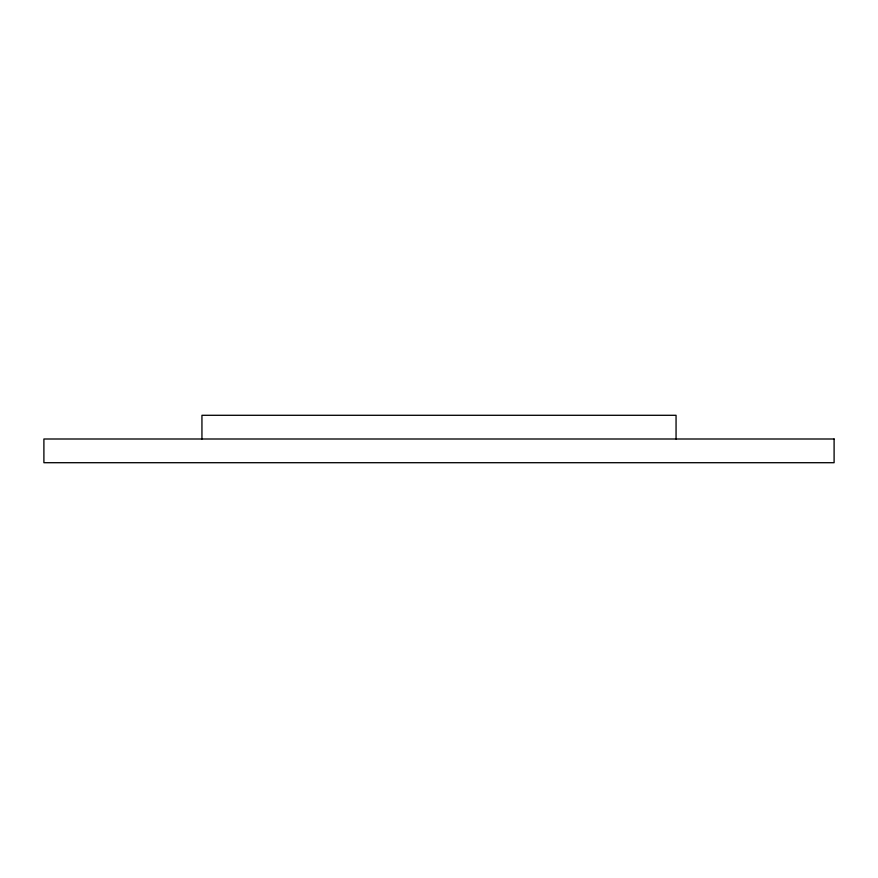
<?xml version="1.0" encoding="UTF-8"?>
<svg xmlns="http://www.w3.org/2000/svg" width="878" height="878" viewBox="0 0 878 878"><rect width="100%" height="100%" fill="white"/><g stroke="black" fill="none" stroke-linecap="round" stroke-linejoin="round"><path stroke-width="1.32" d="M676.06 439L676.06 415.294L201.94 415.294L201.94 439M834.1 439L43.9 439L43.9 462.706L834.1 462.706L834.1 439"/></g></svg>
